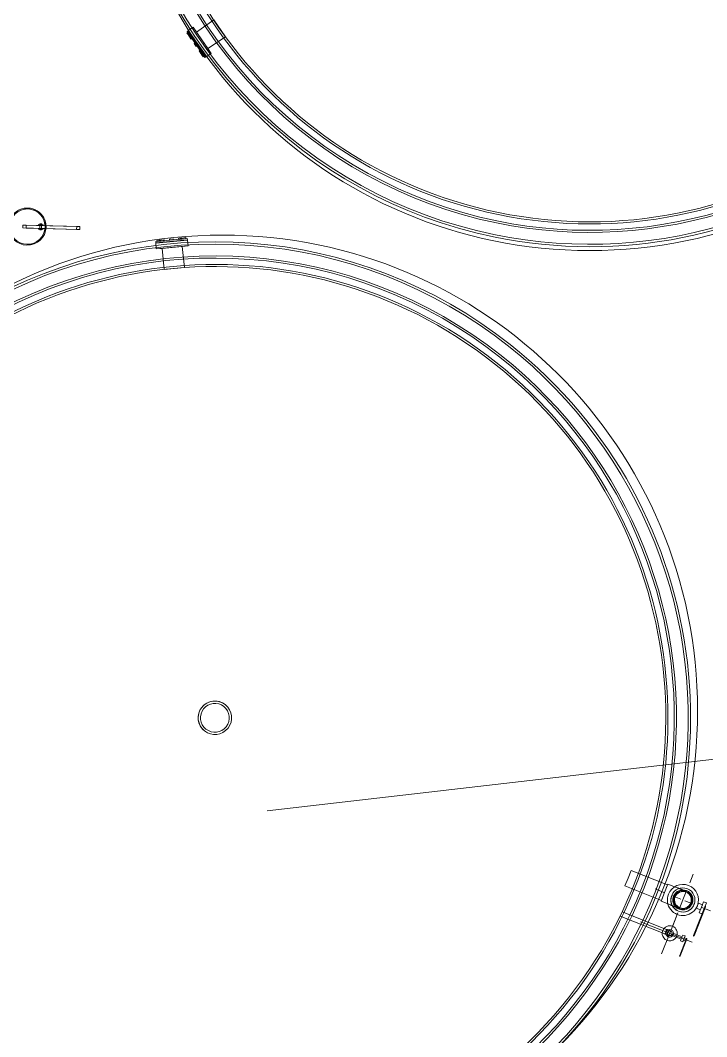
# Model space of a CAD drawing. Header units: metres. Extents: x -207 to 292, y -187 to 169.
# Drawn here: x -14.71 to -7.28, y -29.85 to -18.85 of the extents above; entities that cross this region are included whole.
import ezdxf

# ---------------------------------------------------------------- set-up
doc = ezdxf.new("R2010")
doc.units = ezdxf.units.M
doc.linetypes.add('Dash', pattern=[0.006, 0.003, -0.003])
for name, color, linetype, lineweight in [('EQUIPOS PIS', 7, 'Continuous', 9), ('P-SANR-FIXT', 7, 'Continuous', 9), ('P-SANR-FIXT-HDLN', 7, 'Dash', 9)]:
    doc.layers.add(name, color=color, linetype=linetype, lineweight=lineweight)
doc.layers.add('PR10-ARQ-PL-001-Emplazamiento-C-1_dwg', color=7, linetype='Continuous', lineweight=9, true_color=0x767676)
doc.layers.add('TEXTO', color=5, linetype='Continuous', lineweight=9, true_color=0x0000ff)

# ---------------------------------------------------------------- blocks, each defined once
blk = doc.blocks.new('M_Estanque-Terraza - M_Estanque-Terraza-2090154-PLANTA EMPLAZAMIENTO ACTUALIZADO')
at = {"layer": 'P-SANR-FIXT'}
for p, q in [((3.631266744109882, 3.688036635642455), (3.58554155874991, 3.645397210477848)), ((3.58554155874991, 3.645397210477848), (3.630240040976606, 3.597463956752325)), ((3.585541558749922, 3.645397210477865), (3.825611749292636, 3.396797250733406)), ((3.585541558749921, 3.645397210477864), (3.825611749292636, 3.396797250733406)), ((3.631266744109884, 3.688036635642471), (3.869820985627202, 3.441006487067971)), ((3.631266744109884, 3.688036635642471), (3.869820985627201, 3.441006487067972)), ((3.643504172394222, 3.699448222133149), (3.633987757404741, 3.690574021589456)), ((3.872451787861789, 3.44363728930256), (3.633987757404743, 3.690574021589508)), ((3.872451787861789, 3.44363728930256), (3.633987757404743, 3.690574021589508)), ((3.643504172394239, 3.699448222133159), (3.881652700575788, 3.452838202016558)), ((3.643504172394239, 3.699448222133158), (3.881652700575787, 3.452838202016558)), ((3.661843194103342, 3.696305555673353), (3.653924047951089, 3.688658125128075)), ((3.653924047951126, 3.688658125128079), (3.667817215360306, 3.674271329121306)), ((3.675736361512548, 3.681918759666582), (3.661843194103368, 3.696305555673355)), ((3.667817215360306, 3.674271329121306), (3.681710382769485, 3.659884533114533)), ((3.689629528921727, 3.66753196365981), (3.675736361512547, 3.681918759666583)), ((3.689598113177274, 3.66756449561552), (3.681678967025021, 3.659917065070242)), ((3.689598113177274, 3.66756449561552), (3.681678967025021, 3.659917065070242)), ((3.681678967025034, 3.659917065070243), (3.705396087321405, 3.635357268047533)), ((3.681678967025035, 3.659917065070242), (3.705396087321405, 3.635357268047533)), ((3.681710382769483, 3.659884533114486), (3.689629528921736, 3.667531963659798)), ((3.685748181547023, 3.655703270079407), (3.709465301843395, 3.631143473056696)), ((3.685748181547023, 3.655703270079407), (3.709465301843394, 3.631143473056696)), ((3.713315233473648, 3.643004698592811), (3.689598113177277, 3.66756449561552)), ((3.713315233473647, 3.64300469859281), (3.689598113177277, 3.66756449561552)), ((3.717384447995637, 3.638790903601974), (3.693667327699266, 3.663350700624683)), ((3.717384447995637, 3.638790903601974), (3.693667327699266, 3.663350700624685)), ((3.709465301843379, 3.631143473056687), (3.717384447995633, 3.638790903601965)), ((3.709465301843379, 3.631143473056687), (3.717384447995633, 3.638790903601965)), ((3.630240040976606, 3.597463956752325), (3.462301177076952, 3.440858432617089)), ((3.630240040976616, 3.597463956752363), (3.779267649743269, 3.443141350282772)), ((3.630240040976615, 3.597463956752365), (3.779267649743269, 3.443141350282773)), ((3.756604415228025, 3.598177438626879), (3.748685269075841, 3.590530008081601)), ((3.756604415228025, 3.598177438626879), (3.748685269075841, 3.590530008081601)), ((3.748685269075835, 3.590530008081632), (3.776471603894194, 3.561756416068087)), ((3.748685269075835, 3.590530008081632), (3.776471603894194, 3.561756416068087)), ((3.748685269075835, 3.590530008081632), (3.776471603894195, 3.561756416068085)), ((3.748685269075835, 3.590530008081631), (3.776471603894195, 3.561756416068085)), ((3.784390750046437, 3.569403846613363), (3.756604415228077, 3.598177438626909)), ((3.784390750046436, 3.569403846613363), (3.756604415228076, 3.598177438626909)), ((3.784390750046436, 3.569403846613363), (3.756604415228076, 3.598177438626909)), ((3.784390750046436, 3.569403846613363), (3.756604415228076, 3.598177438626909)), ((3.7764716038942, 3.561756416068047), (3.784390750046418, 3.569403846613325)), ((3.7764716038942, 3.561756416068047), (3.784390750046418, 3.569403846613325)), ((3.823610717278879, 3.528790381638273), (3.815691571126661, 3.521142951092995)), ((3.823610717278879, 3.528790381638273), (3.815691571126661, 3.521142951092995)), ((3.815691571126634, 3.521142951093022), (3.839408691423004, 3.496583154070313)), ((3.815691571126642, 3.521142951093012), (3.839408691423013, 3.496583154070303)), ((3.847327837575246, 3.504230584615589), (3.823610717278876, 3.528790381638299)), ((3.847327837575256, 3.504230584615581), (3.823610717278886, 3.52879038163829)), ((3.851397052097235, 3.500016789624754), (3.827679931800866, 3.524576586647462)), ((3.851397052097245, 3.500016789624744), (3.827679931800875, 3.524576586647454)), ((3.541187342331986, 3.362348317609023), (3.462301177076952, 3.440858432617089)), ((3.462301177076958, 3.440858432617119), (3.616896543635101, 3.280770244174597)), ((3.462301177076958, 3.440858432617119), (3.616896543635101, 3.280770244174597)), ((3.616896543635134, 3.280770244174573), (3.779267649743266, 3.443141350282739)), ((3.779267649743266, 3.443141350282739), (3.825611749292627, 3.396797250733377)), ((3.819760785648623, 3.516929156102186), (3.843477905944993, 3.492369359079476)), ((3.819760785648632, 3.516929156102175), (3.843477905945002, 3.492369359079466)), ((3.825611749292627, 3.396797250733377), (3.869820985627185, 3.441006487067934)), ((3.851365636352777, 3.50004932158044), (3.843446490200558, 3.492401891035196)), ((3.843446490200543, 3.492401891035185), (3.857339657609723, 3.478015095028412)), ((3.843477905944985, 3.492369359079441), (3.851397052097204, 3.500016789624684)), ((3.843477905944985, 3.492369359079406), (3.851397052097204, 3.500016789624684)), ((3.865258803761966, 3.485662525573689), (3.851365636352786, 3.500049321580462)), ((3.857339657609723, 3.478015095028412), (3.871232825018903, 3.463628299021639)), ((3.879151971171145, 3.471275729566916), (3.865258803761966, 3.485662525573689)), ((3.871232825018882, 3.463628299021608), (3.879151971171101, 3.471275729566886)), ((3.872451787861769, 3.443637289302519), (3.88165270057575, 3.452838202016534)), ((3.616896543635065, 3.280770244174573), (3.541187342331986, 3.362348317609023))]:
    blk.add_line(p, q, dxfattribs=at)
for centre, radius, start, end in [((-1.696641881242665e-15, 0), 5.151627146850166, 3.702555429209831e-13, 136.136234044139), ((-1.242570705970596e-15, 0), 5.151627146850166, 3.702555429209831e-13, 136.136234044139), ((-1.242570705970596e-15, 0), 5.126627146850164, 3.702555429209829e-13, 136.1194529881476), ((-1.656194243939091e-15, 0), 5.126627146850164, 3.702555429209829e-13, 136.1194529881476), ((-1.624300693947589e-15, 0), 4.998277258842649, 3.702555429209831e-13, 136.0306509015321), ((-2.165734258596785e-15, 0), 4.975544739836833, 359.9999999999996, 136.014444342832), ((-3.248601387895178e-15, 0), 4.905907101428718, 4.071109992273301e-13, 180.0000000000001), ((-3.248601387895178e-15, 0), 4.88317458242289, 4.134721085902572e-13, 180.0000000000001), ((-3.756195354753799e-15, 0), 0.1810752846312228, 359.9999999999996, 179.9999999999998), ((-4.034229477653864e-15, 0), 0.1810752846312226, 4.071109992273301e-13, 180.0000000000002), ((-3.693314152191217e-15, 0), 0.1560752846312226, 4.071109992273301e-13, 180.0000000000003), ((-3.993781840350289e-15, 0), 0.1560752846312226, 4.071109992273301e-13, 180.0000000000003), ((-1.696641881242665e-15, 0), 5.151627146850164, 180.0000000000002, 359.9999999999993), ((-1.242570705970596e-15, 0), 5.151627146850165, 180.0000000000002, 359.9999999999993), ((-1.242570705970596e-15, 0), 5.126627146850164, 180.0000000000002, 5.088887490341627e-13), ((-1.656194243939091e-15, 0), 5.126627146850164, 180.0000000000002, 5.088887490341627e-13), ((-2.165734258596785e-15, 0), 4.998277258842649, 180.0000000000002, 5.088887490341627e-13), ((-2.165734258596785e-15, 0), 4.975544739836832, 179.9999999999998, 5.088887490341627e-14), ((-3.248601387895178e-15, 0), 4.905907101428718, 180.0000000000002, 359.9999999999991), ((-3.248601387895178e-15, 0), 4.88317458242289, 180.0000000000002, 359.9999999999991), ((-3.756195354753799e-15, 0), 0.1810752846312228, 179.9999999999998, 359.9999999999992), ((-4.034229477653864e-15, 0), 0.1810752846312226, 180.0000000000002, 5.088887490341627e-14), ((-3.693314152191217e-15, 0), 0.1560752846312226, 180.0000000000002, 1.017777498068325e-13), ((-3.993781840350289e-15, 0), 0.1560752846312226, 180.0000000000002, 1.017777498068325e-13)]:
    blk.add_arc(centre, radius, start, end, dxfattribs=at)
blk = doc.blocks.new('M_Tuberia Exterior 01 - M_Tuberia Exterior 01-2160598-PLANTA EMPLAZAMIENTO ACTUALIZADO')
at = {"layer": 'P-SANR-FIXT'}
for p, q in [((-0.01341208557427549, 0.01581246200627765), (-0.0487674246336032, 0.01581246200627765)), ((-0.04876742463360321, 0.01581246200627765), (-0.04876742463360321, -0.01581246200627763)), ((-0.04876742463360335, 0.01581246200627765), (0.5335444379432626, 0.01581246200627765)), ((-0.01341208557427556, -0.01581246200627763), (-0.01341208557427556, 0.01581246200627765)), ((0.5688997770025903, 0.01581246200627765), (-0.0134120855742758, 0.01581246200627765)), ((0.1190267976037179, 0.01581246200627764), (0.1190267976037179, 0.025)), ((0.1190267976037179, 0.025), (0.1690267976037179, 0.025)), ((0.1690267976037197, 0.025), (0.1190267976037197, 0.025)), ((0.1190267976037197, 0.025), (0.1190267976037197, 0.01581246200627764)), ((0.1690267976037179, 0.01581246200627764), (0.1190267976037179, 0.01581246200627764)), ((0.1190267976037197, 0.01581246200627764), (0.1690267976037197, 0.01581246200627764)), ((0.1346977294925032, 0.03445504794183225), (0.1346977294924686, 0.02500000000001164)), ((0.1533558657149415, 0.0344550479417976), (0.1346977294924979, 0.0344550479417976)), ((0.1533558657149415, 0.0344550479417976), (0.1346977294924979, 0.0344550479417976)), ((0.1533558657149415, 0.025), (0.1346977294924979, 0.025)), ((0.1533558657149415, 0.025), (0.1346977294924979, 0.025)), ((0.1346977294925032, 0.01581246200626583), (0.1346977294925032, -0.01581246200626583)), ((0.1346977294924979, 0.01581246200627764), (0.1533558657149415, 0.01581246200627764)), ((0.1346977294924979, 0.01581246200627764), (0.1533558657149415, 0.01581246200627764)), ((0.1533558657149268, 0.02500000000001164), (0.1533558657149614, 0.0344550479417976)), ((0.1533558657149268, -0.01581246200630048), (0.1533558657149614, 0.01581246200626583)), ((0.1690267976037179, 0.025), (0.1690267976037179, 0.01581246200627764)), ((0.1690267976037197, 0.01581246200627764), (0.1690267976037197, 0.025)), ((0.5335444379432628, -0.01581246200627763), (0.5335444379432628, 0.01581246200627765)), ((0.5335444379432627, 0.01581246200627765), (0.5688997770025904, 0.01581246200627765)), ((0.5688997770025904, 0.01581246200627765), (0.5688997770025904, -0.01581246200627763)), ((-0.04876742463360318, -0.01581246200627765), (-0.01341208557427556, -0.01581246200627765)), ((-0.04876742463360335, -0.01581246200627763), (0.5335444379432627, -0.01581246200627763)), ((-0.0134120855742758, -0.01581246200627765), (0.5688997770025903, -0.01581246200627765)), ((0.1190267976037179, -0.01581246200627764), (0.1690267976037179, -0.01581246200627764)), ((0.1190267976037179, -0.025), (0.1190267976037179, -0.01581246200627764)), ((0.1190267976037197, -0.01581246200627764), (0.1190267976037197, -0.025)), ((0.1690267976037197, -0.01581246200627764), (0.1190267976037197, -0.01581246200627764)), ((0.1690267976037179, -0.025), (0.1190267976037179, -0.025)), ((0.1190267976037197, -0.025), (0.1690267976037197, -0.025)), ((0.1533558657149415, -0.01581246200627764), (0.1346977294924979, -0.01581246200627764)), ((0.1533558657149415, -0.01581246200627764), (0.1346977294924979, -0.01581246200627764)), ((0.1346977294925032, -0.02500000000001164), (0.1346977294925032, -0.03052495136607613)), ((0.1346977294924979, -0.025), (0.1533558657149415, -0.025)), ((0.1346977294924979, -0.025), (0.1533558657149415, -0.025)), ((0.1346977294924979, -0.03052495136604906), (0.1533558657149415, -0.03052495136604906)), ((0.1346977294924979, -0.03052495136604906), (0.1533558657149415, -0.03052495136604906)), ((0.1533558657149614, -0.03052495136600683), (0.1533558657149614, -0.02499999999997699)), ((0.1690267976037179, -0.01581246200627764), (0.1690267976037179, -0.025)), ((0.1690267976037197, -0.025), (0.1690267976037197, -0.01581246200627764)), ((0.5688997770025904, -0.01581246200627765), (0.5335444379432628, -0.01581246200627765))]:
    blk.add_line(p, q, dxfattribs=at)
for centre, radius, start, end in [((4.91023058029145e-19, 0), 0.2012649640134638, 2.289999370653732e-13, 180), ((4.669508385639758e-20, 0), 0.2012649640134641, 359.9999999999994, 179.9999999999996), ((8.24506145865701e-20, 0), 0.1912649640134641, 359.9999999999994, 179.9999999999996), ((8.416990632487855e-19, 0), 0.1912649640134638, 2.353610464283002e-13, 180), ((4.91023058029145e-19, 0), 0.2012649640134639, 180.0000000000004, 2.035554996136651e-13), ((4.669508385639758e-20, 0), 0.2012649640134641, 179.9999999999999, 359.9999999999994), ((8.24506145865701e-20, 0), 0.1912649640134641, 180.0000000000003, 359.9999999999994), ((8.416990632487855e-19, 0), 0.1912649640134639, 180.0000000000008, 2.035554996136651e-13)]:
    blk.add_arc(centre, radius, start, end, dxfattribs=at)
blk = doc.blocks.new('M_Tuberia Alimentación-01 - M_Tuberia Alimentación-01-2152466-PLANTA EMPLAZAMIENTO ACTUALIZADO')
at = {"layer": 'P-SANR-FIXT'}
for p, q in [((-0.2484967248506472, 0.320122384080208), (-0.2551027530489235, 0.3201223840801734)), ((-0.2551027530488791, 0.3201223840802223), (-0.2551027530488791, 0.2959276251690544)), ((-0.2551027530488791, 0.01183938774610792), (-0.2551027530488791, 0.3168639335319202)), ((-0.2484967248506383, 0.3168639335319202), (-0.2551027530488791, 0.3168639335319202)), ((-0.2551027530488791, 0.2959276251690544), (-0.2551027530488791, -0.01962842690890711)), ((-0.2484967248506383, 0.2959276251690544), (-0.2484967248506383, 0.3201223840802223)), ((-0.2484967248506383, 0.3168639335319202), (-0.2484967248506383, 0.01183938774610791)), ((-0.2484967248506383, -0.0196284269089071), (-0.2484967248506383, 0.2959276251690544)), ((-0.2551027530488791, 0.01183938774610805), (-0.2551027530488791, -0.025)), ((-0.2551027530488791, 0.01183938774610819), (-0.2484967248506383, 0.01183938774610819)), ((-0.2161958498840431, 0.06467941261835508), (-0.2484967248506472, 0.06467941261833776)), ((-0.2484967248506378, -2.08984948266195e-16), (-0.2484967248506378, 0.064679412618372)), ((-0.2484967248506383, -0.025), (-0.2484967248506383, 0.01183938774610819)), ((-0.2484967248506378, -0.064679412618372), (-0.2484967248506378, 0)), ((-0.216195849884013, 0.064679412618372), (-0.216195849884013, 0)), ((-0.1681454552595636, 0.02964117536640202), (-0.2161958498840431, 0.02964117536641934)), ((-0.2161958498840128, -8.260995393859444e-17), (-0.2161958498840128, 0.02964117536643639)), ((-0.216195849884013, 2.08984948266195e-16), (-0.216195849884013, -0.064679412618372)), ((-0.168145455259549, 0.02964117536643639), (-0.168145455259549, 0)), ((-0.168145455259549, 9.577328008610232e-17), (-0.168145455259549, -0.02964117536643639)), ((0.21538099873498, 0.09999999999995994), (0.1058930806477304, 0.09999999999995994)), ((0.2153809987350339, 3.232088392045696e-16), (0.2153809987350339, 0.1)), ((0.6387552651844799, 0.08999999999994489), (0.21538099873498, 0.08999999999994489)), ((0.2153809987350339, -2.907980233978642e-16), (0.2153809987350339, 0.08999999999999958)), ((0.2153809987350339, -0.1), (0.2153809987350339, 3.676177601895759e-16)), ((0.2153809987350339, -0.08999999999999958), (0.2153809987350339, 0)), ((0.6387552651844991, 0.08999999999999958), (0.6387552651844991, 0)), ((0.6387552651844991, 2.907980233978642e-16), (0.6387552651844991, -0.08999999999999958)), ((-0.2551027530488791, -0.0196284269089071), (-0.2484967248506383, -0.0196284269089071)), ((-0.2551027530488889, -0.02500000000002897), (-0.2484967248506472, -0.02500000000008095)), ((-0.2484967248506819, -0.06467941261842439), (-0.2161958498840431, -0.06467941261844172)), ((-0.2161958498840128, -0.02964117536643639), (-0.2161958498840128, -2.632665229501576e-17)), ((-0.2161958498840431, -0.02964117536648864), (-0.1681454552595983, -0.02964117536647132)), ((0.1058930806477651, -0.1000000000000119), (0.2153809987350493, -0.1000000000000639)), ((0.2153809987350493, -0.09000000000004885), (0.6387552651844453, -0.09000000000006617))]:
    blk.add_line(p, q, dxfattribs=at)
at = {"layer": 'P-SANR-FIXT', "flags": 128}
for points in [[(0.1058930806477304, 0.09999999999995994), (0.1016584868576746, 0.09999999999995994), (0.0974306675143188, 0.09999999999994262), (0.09321638622682085, 0.09999999999994262), (0.0890223849460951, 0.09999999999997727), (0.08485537317966364, 0.09999999999995994), (0.08072201725730711, 0.09999999999997727), (0.07662892966688524, 0.09999999999995994), (0.0725826584753314, 0.09999999999995994), (0.06858967685342914, 0.09999999999995994), (0.06465637271992937, 0.09999999999997727), (0.06078903852243794, 0.09999999999995994), (0.05699386117070163, 0.09999999999992529), (0.05327691213882145, 0.09999999999992529), (0.04964413775236762, 0.09999999999994262), (0.04610134967536587, 0.09999999999995994), (0.04265421561309476, 0.09999999999994262), (0.03930825024455489, 0.09999999999995994), (0.03606880640079217, 0.09999999999992529), (0.03294106650068361, 0.09999999999995994), (0.02993003426099176, 0.09999999999994262), (0.02704052669084058, 0.09999999999995994), (0.02427716638610227, 0.09999999999994262), (0.02164437413377864, 0.09999999999994262), (0.01914636183968323, 0.09999999999992529), (0.01678712579075545, 0.09999999999994262), (0.01457044026129324, 0.09999999999995994), (0.01249985147537109, 0.09999999999995994), (0.01057867193324, 0.09999999999997727), (0.008809975112486155, 0.09999999999992529), (0.007196590550566635, 0.09999999999994262), (0.005741099318667421, 0.09999999999995994), (0.004445829892289203, 0.09999999999997727), (0.00331285442621911, 0.09999999999995994), (0.002343985439467269, 0.09999999999994262), (0.00154077291574713, 0.09999999999995994), (0.0009045018237617115, 0.09999999999995994), (0.0004361900615579544, 0.09999999999997727), (0.000136586827998508, 0.09999999999994262), (6.171424365675194e-06, 0.09999999999994262)], [(-3.465174813754857e-14, -0.1000000000000292), (8.470316986340549e-05, -0.1000000000000466), (0.0003386771724064602, -0.1000000000000639), (0.0007615157034769254, -0.1000000000000639), (0.001352542311572415, -0.1000000000000292), (0.002110811480257053, -0.1000000000000292), (0.003035110140502366, -0.1000000000000292), (0.00412395961173961, -0.1000000000000466), (0.005375617967014842, -0.1000000000000639), (0.006788082820029013, -0.1000000000000639), (0.008359094528310925, -0.1000000000000292), (0.01008613980819155, -0.1000000000000466), (0.01196645575568891, -0.1000000000000466), (0.01399703426644255, -0.1000000000000639), (0.01617462684797501, -0.1000000000000466), (0.0184957498166571, -0.1000000000000466), (0.02095668987088711, -0.1000000000000639), (0.02355351003154401, -0.1000000000000466), (0.02628205594035844, -0.1000000000000292), (0.02913796250594478, -0.1000000000000466), (0.03211666088699467, -0.1000000000000466), (0.03521338580157817, -0.1000000000000639), (0.03842318315028579, -0.1000000000000466), (0.04174091794226142, -0.1000000000000292), (0.04516128250950324, -0.1000000000000292), (0.04867880499827452, -0.1000000000000292), (0.05228785812307087, -0.1000000000000119), (0.05598266816869391, -0.1000000000000639), (0.05975732422736774, -0.1000000000000466), (0.063605787654508, -0.1000000000000466), (0.06752190172959463, -0.1000000000000292), (0.07149940150561934, -0.1000000000000292), (0.07553192383127216, -0.1000000000000466), (0.07961301753113995, -0.1000000000000466), (0.08373615372589785, -0.1000000000000466), (0.08789473627717789, -0.1000000000000466), (0.09208211233999655, -0.1000000000000466), (0.09629158300586588, -0.1000000000000639), (0.1005164140198515, -0.1000000000000466), (0.1047498465533855, -0.1000000000000639), (0.1058930806477651, -0.1000000000000119)]]:
    blk.add_lwpolyline(points, dxfattribs=at)
at = {"layer": 'P-SANR-FIXT'}
for centre, radius, start, end in [((-4.354376835101458e-20, 0), 0.1684943366687442, 359.9999999999994, 179.9999999999996), ((-3.922863485453557e-20, 0), 0.1684943366687442, 359.9999999999994, 179.9999999999996), ((-2.14629510331909e-20, 0), 0.1684943366687442, 359.9999999999994, 179.9999999999996), ((-1.714781753671192e-20, 0), 0.1684943366687442, 359.9999999999994, 179.9999999999996), ((-3.51032895246632e-20, 0), 0.1684943366687438, 359.9999999999994, 179.9999999999996), ((-2.558829636306329e-20, 0), 0.1684943366687438, 359.9999999999994, 179.9999999999996), ((-2.558829636306328e-20, 0), 0.1307901465824301, 1.78111062161957e-13, 180), ((-2.14629510331909e-20, 0), 0.1307901465824303, 359.9999999999994, 179.9999999999996), ((-3.922863485453557e-20, 0), 0.1307901465824303, 359.9999999999994, 179.9999999999996), ((-3.510328952466319e-20, 0), 0.1307901465824303, 359.9999999999994, 179.9999999999996), ((-4.354376835101458e-20, 0), 0.1684943366687442, 179.9999999999999, 359.9999999999994), ((-3.922863485453557e-20, 0), 0.1684943366687442, 179.9999999999999, 359.9999999999994), ((-2.14629510331909e-20, 0), 0.1684943366687442, 179.9999999999999, 359.9999999999994), ((-1.714781753671192e-20, 0), 0.1684943366687442, 179.9999999999999, 359.9999999999994), ((-3.51032895246632e-20, 0), 0.1684943366687438, 179.9999999999999, 359.9999999999994), ((-2.558829636306329e-20, 0), 0.1684943366687438, 179.9999999999999, 359.9999999999994), ((-2.558829636306328e-20, 0), 0.1307901465824301, 180.0000000000004, 2.035554996136651e-13), ((-2.14629510331909e-20, 0), 0.1307901465824303, 179.9999999999999, 359.9999999999994), ((-3.922863485453557e-20, 0), 0.1307901465824303, 179.9999999999999, 359.9999999999994), ((-3.510328952466319e-20, 0), 0.1307901465824303, 179.9999999999999, 359.9999999999994), ((-5.123787571314483e-20, 0), 0.1089864609012005, 359.9999999999995, 179.9999999999996), ((-4.354376835101458e-20, 0), 0.1089864609012005, 359.9999999999995, 179.9999999999996), ((-1.714781753671191e-20, 0), 0.1089864609012005, 359.9999999999995, 179.9999999999996), ((-9.453710174581649e-21, 0), 0.1089864609012005, 359.9999999999995, 179.9999999999996), ((-5.123787571314483e-20, 0), 0.1089864609012005, 179.9999999999999, 359.9999999999994), ((-4.354376835101458e-20, 0), 0.1089864609012005, 179.9999999999999, 359.9999999999994), ((-1.714781753671191e-20, 0), 0.1089864609012005, 179.9999999999999, 359.9999999999994), ((-9.453710174581649e-21, 0), 0.1089864609012005, 179.9999999999999, 359.9999999999994), ((-5.364550253076481e-20, 9.992431805211765e-20), 0.09999999999999994, 7.251664673736819e-13, 180.0000000000002), ((-5.364550253076481e-20, 9.992431805211765e-20), 0.09999999999999994, 180.0000000000002, 5.088887490341627e-14), ((1.266451756575433e-20, 0), 0.09097914548139877, 4.007498898644031e-13, 180.0000000000002), ((3.194560519766427e-20, 0), 0.09097914548139877, 4.007498898644031e-13, 180.0000000000002), ((4.048186923820066e-20, 0), 0.09097914548139877, 4.007498898644031e-13, 180.0000000000002), ((4.627881552135246e-20, 0), 0.09097914548139877, 4.007498898644031e-13, 180.0000000000002), ((1.266451756575433e-20, 0), 0.09097914548139877, 180.0000000000002, 5.088887490341627e-14), ((3.194560519766427e-20, 0), 0.09097914548139877, 180.0000000000002, 5.088887490341627e-14), ((4.048186923820066e-20, 0), 0.09097914548139877, 180.0000000000002, 5.088887490341627e-14), ((4.627881552135246e-20, 0), 0.09097914548139877, 180.0000000000002, 5.088887490341627e-14)]:
    blk.add_arc(centre, radius, start, end, dxfattribs=at)
at = {"layer": 'P-SANR-FIXT-HDLN'}
for p, q in [((-1.811953281616803e-20, -1.041147840717393e-15), (0, 0.30096049188159)), ((-0.3222281381753473, 0), (0, -1.041147840717393e-15)), ((0.3222281381753473, 0), (0, -1.041147840717393e-15)), ((-1.811953281616791e-20, -1.041147840717393e-15), (0, -0.30096049188159))]:
    blk.add_line(p, q, dxfattribs=at)
blk = doc.blocks.new('M_Tuberia Alimentación-02 - M_Tuberia Alimentación-02-2155587-PLANTA EMPLAZAMIENTO ACTUALIZADO')
at = {"layer": 'P-SANR-FIXT'}
for p, q in [((-2.643505027880722e-19, -8.472816166344263e-16), (0, 0.2389936257055457)), ((-0.1897114651899131, 0.190491076085369), (-0.1933912728527646, 0.1904910760853343)), ((-0.1933912728528042, 0.1904910760853377), (-0.1933912728528042, 0.1828042598845548)), ((-0.1933912728528042, 0.1904909652471099), (-0.1933912728528042, 0.1859654784972583)), ((-0.1933912728528042, 2.67404326718515e-16), (-0.1933912728528042, 0.1859654784972582)), ((-0.1933912728528042, 0.1828042598845548), (-0.1933912728528042, -0.006461004050486612)), ((-0.1933912728528042, 0.1828042598845547), (-0.1897114651899315, 0.1828042598845547)), ((-0.1897114651899315, 0.1828042598845547), (-0.1897114651899315, 0.1904910760853377)), ((-0.1897114651899315, 0.1859654784972584), (-0.1897114651899315, 0.1904909652471099)), ((-0.1897114651899315, 0.1859654784972582), (-0.1897114651899315, 2.707167823245982e-16)), ((-0.1897114651899315, -0.006461004050486624), (-0.1897114651899315, 0.1828042598845548)), ((-0.1933912728528042, 3.704510656565851e-16), (-0.1933912728528042, -0.01385887385455386)), ((-0.1933912728528042, 4.591808704101918e-16), (-0.1897114651899315, 4.591808704101918e-16)), ((-0.1650425307491244, 0.01390009744742638), (-0.1897114651899477, 0.01390009744739173)), ((-0.1897114651899315, 0.01390009744739998), (-0.1897114651899315, 0)), ((-0.1897114651899315, -0.01385887385455386), (-0.1897114651899315, 4.591808704101918e-16)), ((-0.1897114651899315, 4.491245403046258e-17), (-0.1897114651899315, -0.01390009744739998)), ((-0.1383794540930417, 0.03380192890180179), (-0.1650425307491591, 0.03380192890180179)), ((-0.1650425307491191, -1.092170456852954e-16), (-0.1650425307491191, 0.03380192890179299)), ((-0.1650425307491191, -4.491245403046258e-17), (-0.1650425307491191, 0.01390009744739998)), ((-0.1650425307491191, -0.01390009744739998), (-0.1650425307491191, 0)), ((-0.1650425307491191, -0.03380192890179299), (-0.1650425307491191, 0)), ((-0.1383794540930494, -1.092170456852954e-16), (-0.1383794540930494, 0.03380192890179299)), ((-0.04105836559595755, 0.01390009744740905), (-0.1383794540930417, 0.01390009744740905)), ((-0.1383794540930493, -4.491245403046302e-17), (-0.1383794540930493, 0.01390009744740012)), ((-0.1383794540930494, -0.03380192890179299), (-0.1383794540930494, 0)), ((-0.1383794540930493, -0.01390009744740012), (-0.1383794540930493, 0)), ((-0.04105836559595109, -4.491245403046302e-17), (-0.04105836559595109, 0.01390009744740012)), ((-0.04105836559595109, -0.01390009744740012), (-0.04105836559595109, 0)), ((0.04738928398594754, 0.02641715653502388), (0.04214382561189105, 0.02641715653505853)), ((0.0473892839859497, 8.787205630240684e-17), (0.0473892839859497, 0.02641715653503994)), ((0.5660572690482853, 0.02500000000001164), (0.04738928398594754, 0.02500000000001164)), ((0.0473892839859497, -6.967499847537815e-17), (0.0473892839859497, 0.02500000000000014)), ((0.0473892839859497, -0.02641715653503993), (0.0473892839859497, 2.51586847816659e-18)), ((0.5660572690483285, -6.967499847537815e-17), (0.5660572690483285, 0.02500000000000014)), ((-0.2621750980009191, -3.014020239089018e-19), (0.3414942734020562, -1.950509555442414e-15)), ((-0.1933912728528042, -0.006461004050486624), (-0.1897114651899315, -0.006461004050486624)), ((-0.1933912728528339, -0.0138588738545338), (-0.1897114651899477, -0.0138588738545338)), ((-0.1897114651899477, -0.01390009744739173), (-0.1650425307491244, -0.01390009744740905)), ((-0.1650425307491244, -0.03380192890178446), (-0.1383794540930763, -0.03380192890180179)), ((-0.1383794540930417, -0.01390009744740905), (-0.0410583655959922, -0.01390009744739173)), ((-2.643505027880703e-19, -8.472816166344263e-16), (0, -0.2389936257055457)), ((0.04214382561185639, -0.02641715653505853), (0.04738928398594754, -0.02641715653504121)), ((0.0473892839859497, -0.02500000000000014), (0.0473892839859497, -2.220446049250325e-17)), ((0.04738928398594754, -0.02499999999999432), (0.56605726904832, -0.02499999999999432)), ((0.5660572690483285, -0.02500000000000014), (0.5660572690483285, -2.220446049250325e-17))]:
    blk.add_line(p, q, dxfattribs=at)
at = {"layer": 'P-SANR-FIXT', "flags": 128}
for points in [[(0.04214382561189105, 0.02641715653505853), (0.04045852208559127, 0.02641715653505853), (0.03877591468543915, 0.02641715653504121), (0.03709869522427135, 0.02641715653504121), (0.03542954689554472, 0.02641715653505853), (0.03377113998043524, 0.02641715653504121), (0.03212612757624766, 0.02641715653505853), (0.03049714135192289, 0.02641715653504121), (0.0288867873379546, 0.02641715653504121), (0.02729764175716009, 0.02641715653504121), (0.02573224690358266, 0.02641715653505853), (0.02419310707493069, 0.02641715653504121), (0.02268268456666237, 0.02641715653502388), (0.02120339573256706, 0.02641715653505853), (0.01975760711925877, 0.02641715653505853), (0.01834763168005693, 0.02641715653507586), (0.01697572507487266, 0.02641715653505853), (0.01564408206164508, 0.02641715653504121), (0.01435483298514892, 0.02641715653504121), (0.01311004036885652, 0.02641715653502388), (0.01191169561539837, 0.02641715653507586), (0.01076171582075067, 0.02641715653505853), (0.009661940707243777, 0.02641715653502388), (0.00861412968055456, 0.02641715653504121), (0.007619959014667711, 0.02641715653502388), (0.006681019170696709, 0.02641715653502388), (0.005798812251990149, 0.02641715653504121), (0.004974749601448821, 0.02641715653504121), (0.004210149543617809, 0.02641715653507586), (0.00350623527536527, 0.02641715653505853), (0.002864132909410091, 0.02641715653505853), (0.002284869672604236, 0.02641715653504121), (0.00176937226243499, 0.02641715653505853), (0.001318465364900385, 0.02641715653505853), (0.0009328703348320233, 0.02641715653505853), (0.0006132040419572149, 0.02641715653504121), (0.0003599778842250999, 0.02641715653505853), (0.0001735969694709638, 0.02641715653505853), (5.435946739389692e-05, 0.02641715653502388), (2.456132471525052e-06, 0.02641715653505853)], [(-3.465174813754857e-14, -0.02641715653504121), (3.371056538790072e-05, -0.02641715653502388), (0.0001347883318231652, -0.02641715653504121), (0.0003030715964726369, -0.02641715653502388), (0.0005382911420044366, -0.02641715653500655), (0.00084007066727454, -0.02641715653502388), (0.001207927389504857, -0.02641715653502388), (0.001641272816393485, -0.02641715653500655), (0.002139413687602701, -0.02641715653502388), (0.002701553084100033, -0.02641715653502388), (0.003326791702718856, -0.02641715653502388), (0.004014129295037583, -0.02641715653502388), (0.004762466267632044, -0.02641715653504121), (0.005570605440894269, -0.02641715653502388), (0.006437253964546472, -0.02641715653500655), (0.007361025385865287, -0.02641715653502388), (0.008340441867566915, -0.02641715653502388), (0.009373936552269152, -0.02641715653502388), (0.01045985606892164, -0.02641715653502388), (0.01159646317801635, -0.02641715653500655), (0.0127819395505192, -0.02641715653500655), (0.01401438867723082, -0.02641715653500655), (0.01529183890233917, -0.02641715653502388), (0.01661224657814937, -0.02641715653504121), (0.0179734993339217, -0.02641715653502388), (0.0193734194556645, -0.02641715653502388), (0.02080976736984767, -0.02641715653502388), (0.02228024522618553, -0.02641715653502388), (0.02378250057384075, -0.02641715653502388), (0.02531413012463891, -0.02641715653504121), (0.02687268359813033, -0.02641715653500655), (0.02845566764111873, -0.02641715653502388), (0.03006054981690895, -0.02641715653504121), (0.03168476265626969, -0.02641715653502388), (0.03332570776529419, -0.02641715653504121), (0.03498075998173891, -0.02641715653502388), (0.03664727157516182, -0.02641715653504121), (0.03832257648250961, -0.02641715653505853), (0.0400039945732974, -0.02641715653504121), (0.04168883593727742, -0.02641715653502388), (0.04214382561185639, -0.02641715653505853)]]:
    blk.add_lwpolyline(points, dxfattribs=at)
at = {"layer": 'P-SANR-FIXT'}
for centre, radius, start, end in [((0, 0), 0.08135233843567118, 359.9999999999994, 179.9999999999996), ((0, 0), 0.08135233843567118, 359.9999999999994, 179.9999999999996), ((0, 0), 0.08135233843568421, 359.9999999999994, 179.9999999999996), ((0, 0), 0.08135233843568421, 359.9999999999994, 179.9999999999996), ((0, 0), 0.08135233843567118, 179.9999999999999, 359.9999999999994), ((0, 0), 0.08135233843567118, 179.9999999999999, 359.9999999999994), ((0, 0), 0.08135233843568421, 180, 359.9999999999994), ((0, 0), 0.08135233843568421, 180, 359.9999999999994), ((0, 0), 0.04105836559595545, 2.353610464283002e-13, 180), ((0, 0), 0.04105836559595109, 359.9999999999994, 179.9999999999996), ((0, 0), 0.04105836559595109, 359.9999999999994, 179.9999999999996), ((0, 0), 0.04105836559594278, 359.9999999999994, 179.9999999999996), ((0, 0), 0.04105836559594278, 359.9999999999994, 179.9999999999996), ((0, 0), 0.04105836559595551, 359.9999999999994, 179.9999999999996), ((0, 0), 0.04105836559595546, 180.0000000000004, 2.035554996136651e-13), ((0, 0), 0.04105836559595109, 179.9999999999999, 359.9999999999994), ((0, 0), 0.04105836559595109, 179.9999999999999, 359.9999999999994), ((0, 0), 0.04105836559594279, 179.9999999999999, 359.9999999999994), ((0, 0), 0.04105836559594279, 179.9999999999999, 359.9999999999994), ((0, 0), 0.04105836559595552, 179.9999999999999, 359.9999999999994), ((-2.076632604713839e-18, 2.51586847816659e-18), 0.02641715653503992, 7.124442486478279e-13, 180.0000000000002), ((-2.076632604713839e-18, 2.51586847816659e-18), 0.02641715653503992, 180.0000000000006, 4.071109992273301e-13), ((1.392423537617156e-19, 0), 0.02499999999999947, 2.608054838800084e-13, 180), ((1.476276369569623e-20, 0), 0.02499999999999952, 359.9999999999994, 179.9999999999996), ((1.392423537617156e-19, 0), 0.02499999999999947, 180.0000000000004, 2.035554996136651e-13), ((1.476276369569623e-20, 0), 0.02499999999999952, 180, 359.9999999999994)]:
    blk.add_arc(centre, radius, start, end, dxfattribs=at)
blk = doc.blocks.new('M_Estanque-Terraza - M_Estanque-Terraza-2331352-PLANTA EMPLAZAMIENTO ACTUALIZADO')
at = {"layer": 'P-SANR-FIXT'}
for p, q in [((3.616896543635101, -3.280770244174597), (3.462301177076958, -3.440858432617119)), ((3.616896543635101, -3.280770244174597), (3.462301177076958, -3.440858432617119)), ((3.54118734233202, -3.362348317609074), (3.616896543635134, -3.28077024417459)), ((3.779267649743266, -3.443141350282791), (3.616896543635134, -3.28077024417459)), ((3.462301177076986, -3.440858432617106), (3.54118734233202, -3.362348317609074)), ((3.825611749292637, -3.396797250733406), (3.585541558749922, -3.645397210477865)), ((3.825611749292635, -3.396797250733405), (3.585541558749921, -3.645397210477863)), ((3.825611749292662, -3.396797250733394), (3.779267649743266, -3.443141350282791)), ((3.869820985627254, -3.441006487067968), (3.825611749292662, -3.396797250733394)), ((3.462301177076986, -3.440858432617106), (3.630240040976676, -3.597463956752343)), ((3.779267649743269, -3.443141350282773), (3.630240040976615, -3.597463956752365)), ((3.779267649743269, -3.443141350282772), (3.630240040976616, -3.597463956752363)), ((3.869820985627201, -3.441006487067972), (3.631266744109884, -3.688036635642471)), ((3.869820985627201, -3.441006487067972), (3.631266744109884, -3.688036635642471)), ((3.633987757404742, -3.690574021589509), (3.87245178786179, -3.443637289302559)), ((3.633987757404744, -3.690574021589507), (3.872451787861789, -3.44363728930256)), ((3.881652700575787, -3.452838202016558), (3.643504172394239, -3.699448222133159)), ((3.881652700575787, -3.452838202016558), (3.643504172394239, -3.699448222133157)), ((3.839408691423004, -3.496583154070313), (3.815691571126634, -3.521142951093022)), ((3.839408691423013, -3.496583154070303), (3.815691571126642, -3.521142951093012)), ((3.843477905944993, -3.492369359079476), (3.819760785648623, -3.516929156102186)), ((3.843477905945002, -3.492369359079466), (3.819760785648632, -3.516929156102175)), ((3.823610717278876, -3.528790381638299), (3.847327837575246, -3.504230584615589)), ((3.823610717278886, -3.52879038163829), (3.847327837575256, -3.504230584615581)), ((3.827679931800866, -3.524576586647462), (3.851397052097235, -3.500016789624754)), ((3.827679931800875, -3.524576586647454), (3.851397052097245, -3.500016789624744)), ((3.857339657609723, -3.478015095028412), (3.843446490200543, -3.492401891035185)), ((3.843446490200558, -3.492401891035179), (3.851365636352846, -3.500049321580457)), ((3.851397052097273, -3.500016789624771), (3.84347790594502, -3.492369359079493)), ((3.851397052097273, -3.500016789624771), (3.84347790594502, -3.492369359079458)), ((3.851365636352786, -3.500049321580462), (3.865258803761966, -3.485662525573689)), ((3.871232825018903, -3.463628299021639), (3.857339657609723, -3.478015095028412)), ((3.865258803761966, -3.485662525573689), (3.879151971171145, -3.471275729566916)), ((3.87915197117117, -3.471275729566903), (3.871232825018951, -3.46362829902166)), ((3.881652700575819, -3.452838202016586), (3.872451787861839, -3.443637289302571)), ((3.630240040976676, -3.597463956752343), (3.585541558749945, -3.6453972104779)), ((3.776471603894194, -3.561756416068087), (3.748685269075835, -3.590530008081632)), ((3.776471603894194, -3.561756416068087), (3.748685269075835, -3.590530008081632)), ((3.776471603894195, -3.561756416068085), (3.748685269075835, -3.590530008081631)), ((3.776471603894195, -3.561756416068085), (3.748685269075835, -3.590530008081632)), ((3.748685269075875, -3.590530008081653), (3.756604415228094, -3.598177438626931)), ((3.748685269075875, -3.590530008081653), (3.756604415228094, -3.598177438626931)), ((3.756604415228077, -3.598177438626909), (3.784390750046437, -3.569403846613363)), ((3.756604415228076, -3.598177438626909), (3.784390750046436, -3.569403846613363)), ((3.756604415228076, -3.598177438626909), (3.784390750046436, -3.569403846613363)), ((3.756604415228076, -3.598177438626909), (3.784390750046436, -3.569403846613363)), ((3.784390750046453, -3.569403846613377), (3.776471603894235, -3.561756416068082)), ((3.784390750046453, -3.569403846613377), (3.776471603894235, -3.561756416068082)), ((3.815691571126661, -3.521142951093029), (3.823610717278914, -3.528790381638325)), ((3.815691571126661, -3.521142951092995), (3.823610717278914, -3.528790381638325)), ((3.585541558749945, -3.6453972104779), (3.631266744109917, -3.688036635642472)), ((3.633987757404741, -3.690574021589525), (3.643504172394256, -3.699448222133149)), ((3.667817215360306, -3.674271329121306), (3.653924047951126, -3.688658125128079)), ((3.653924047951159, -3.688658125128075), (3.661843194103412, -3.69630555567337)), ((3.661843194103367, -3.696305555673356), (3.675736361512547, -3.681918759666583)), ((3.681710382769485, -3.659884533114533), (3.667817215360306, -3.674271329121306)), ((3.675736361512548, -3.681918759666582), (3.689629528921727, -3.667531963659809)), ((3.705396087321405, -3.635357268047533), (3.681678967025035, -3.659917065070242)), ((3.705396087321405, -3.635357268047533), (3.681678967025035, -3.659917065070242)), ((3.68167896702509, -3.659917065070224), (3.689598113177343, -3.667564495615502)), ((3.68167896702509, -3.659917065070224), (3.689598113177343, -3.667564495615502)), ((3.68962952892177, -3.667531963659833), (3.681710382769517, -3.659884533114538)), ((3.709465301843394, -3.631143473056697), (3.685748181547023, -3.655703270079407)), ((3.709465301843394, -3.631143473056696), (3.685748181547023, -3.655703270079407)), ((3.689598113177277, -3.66756449561552), (3.713315233473648, -3.643004698592811)), ((3.689598113177277, -3.66756449561552), (3.713315233473648, -3.64300469859281)), ((3.693667327699266, -3.663350700624683), (3.717384447995637, -3.638790903601974)), ((3.693667327699265, -3.663350700624683), (3.717384447995636, -3.638790903601974)), ((3.717384447995633, -3.638790903601983), (3.709465301843414, -3.631143473056705)), ((3.717384447995633, -3.638790903601983), (3.709465301843414, -3.631143473056705))]:
    blk.add_line(p, q, dxfattribs=at)
for centre, radius, start, end in [((-1.696641881242665e-15, 0), 5.151627146850166, 8.142219984546603e-13, 180.0000000000002), ((-1.242570705970596e-15, 0), 5.151627146850166, 8.142219984546603e-13, 180.0000000000002), ((-1.242570705970596e-15, 0), 5.126627146850165, 359.9999999999996, 180.0000000000002), ((-1.656194243939091e-15, 0), 5.126627146850165, 359.9999999999996, 180.0000000000002), ((-2.165734258596785e-15, 0), 4.998277258842649, 359.9999999999996, 180.0000000000002), ((-2.165734258596785e-15, 0), 4.975544739836833, 359.9999999999991, 179.9999999999998), ((-3.248601387895178e-15, 0), 4.905907101428718, 1.017777498068325e-12, 180.0000000000002), ((-3.248601387895178e-15, 0), 4.88317458242289, 1.024138607431252e-12, 180.0000000000002), ((-3.248601387895178e-15, 0), 4.905907101428718, 180.0000000000004, 5.088887490341627e-14), ((-3.248601387895178e-15, 0), 4.88317458242289, 180.0000000000004, 5.088887490341627e-14), ((-1.696641881242664e-15, 0), 5.151627146850165, 223.863765955861, 3.81666561775622e-14), ((-1.242570705970596e-15, 0), 5.151627146850165, 223.8637659558614, 5.088887490341627e-14), ((-1.242570705970596e-15, 0), 5.126627146850164, 223.8805470118528, 5.088887490341627e-14), ((-1.656194243939091e-15, 0), 5.126627146850164, 223.8805470118528, 5.088887490341627e-14), ((-2.165734258596785e-15, 0), 4.998277258842649, 223.9693490984683, 5.088887490341627e-14), ((-1.624300693947589e-15, 0), 4.975544739836824, 223.9855556571672, 359.9999999999993)]:
    blk.add_arc(centre, radius, start, end, dxfattribs=at)
blk = doc.blocks.new('YADRAN_LASQUEMAS_ARQ_MO_002_TERRAZAS_rvt-1-PLANTA EMPLAZAMIENTO ACTUALIZADO')
at = {"layer": 'P-SANR-FIXT', "lineweight": 9}
for name, p, rotation in [('M_Estanque-Terraza - M_Estanque-Terraza-2331352-PLANTA EMPLAZAMIENTO ACTUALIZADO', (-8.550864449030241, -16.14780023502216), 258.3634150491357), ('M_Estanque-Terraza - M_Estanque-Terraza-2090154-PLANTA EMPLAZAMIENTO ACTUALIZADO', (-12.60737107591043, -26.39859318787984), 51.65666728622195), ('M_Tuberia Exterior 01 - M_Tuberia Exterior 01-2160598-PLANTA EMPLAZAMIENTO ACTUALIZADO', (-14.63766429425226, -21.08332661263483), 358.4099999999996), ('M_Tuberia Alimentación-01 - M_Tuberia Alimentación-01-2152466-PLANTA EMPLAZAMIENTO ACTUALIZADO', (-7.53910913454785, -28.37009314307793), 158.4099999999995), ('M_Tuberia Alimentación-02 - M_Tuberia Alimentación-02-2155587-PLANTA EMPLAZAMIENTO ACTUALIZADO', (-7.681456215882204, -28.73097688786054), 158.4099999999997)]:
    blk.add_blockref(name, p, dxfattribs=dict(at, rotation=rotation))
blk = doc.blocks.new('PR10-ARQ-PL-001-Emplazamiento-C-1_dwg-674643-PLANTA EMPLAZAMIENTO ACTUALIZADO')
at = {"layer": 'EQUIPOS PIS'}
for centre in [(-8.548513907194138, -16.19569628477097), (-12.52708302237093, -26.32232507109642)]:
    blk.add_circle(centre, 5.147159958258277, dxfattribs=at)
at = {"layer": 'TEXTO', "flags": 128}
blk.add_lwpolyline([(28.99950280350459, -24.69022678868911), (11.49442781126883, -24.69022678868911), (-12.03988214339363, -27.40401123719712)], dxfattribs=at)

msp = doc.modelspace()

# ---------------------------------------------------------------- block references
at = {"lineweight": 5}
msp.add_blockref('YADRAN_LASQUEMAS_ARQ_MO_002_TERRAZAS_rvt-1-PLANTA EMPLAZAMIENTO ACTUALIZADO', (0, 0), dxfattribs=at)
at = {"layer": 'PR10-ARQ-PL-001-Emplazamiento-C-1_dwg', "color": 7}
msp.add_blockref('PR10-ARQ-PL-001-Emplazamiento-C-1_dwg-674643-PLANTA EMPLAZAMIENTO ACTUALIZADO', (0, 0), dxfattribs=at)

doc.saveas('drawing.dxf')
